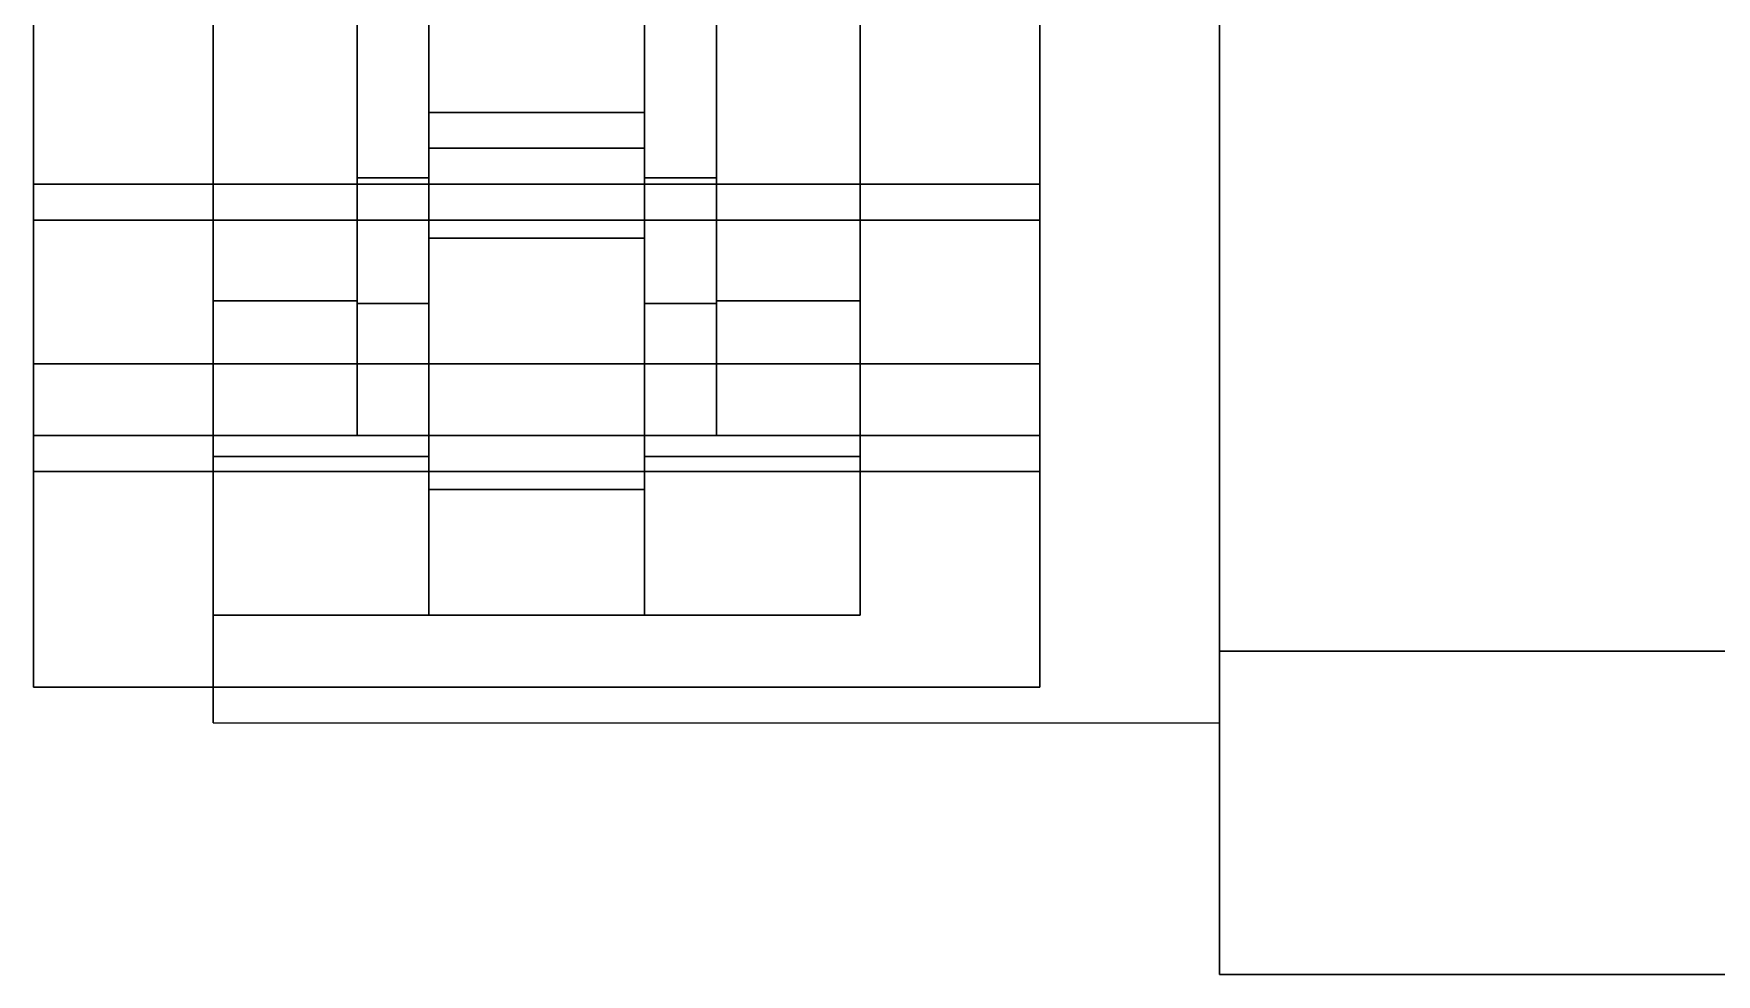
# Model space of a CAD drawing. Header units: millimetres. Extents: x -1.21 to 1.21, y -2.88 to 5.11.
# Drawn here: x -1.13 to -0.6617, y -2.88 to -2.6181 of the extents above; entities that cross this region are included whole.
import ezdxf

# ---------------------------------------------------------------- set-up
doc = ezdxf.new("R2010")
doc.units = ezdxf.units.MM
for name, color, linetype in [('fenders', 1, 'Continuous'), ('tracks', 3, 'Continuous'), ('wheels', 2, 'Continuous')]:
    doc.layers.add(name, color=color, linetype=linetype)

msp = doc.modelspace()

# ---------------------------------------------------------------- linework, layer by layer
for points in [[(-0.8, -2.27, 0.4), (-0.8, -2.79, 0.7), (-0.8, -2.88, 1.11), (-0.8, -2.35, 1.52)], [(0.8, -2.27, 0.4), (0.8, -2.79, 0.7), (-0.8, -2.79, 0.7), (-0.8, -2.27, 0.4)], [(-0.8, -2.35, 1.52), (-0.8, -2.88, 1.11), (0.8, -2.88, 1.11), (0.8, -2.35, 1.52)], [(-0.8, -2.88, 1.11), (-0.8, -2.79, 0.7), (0.8, -2.79, 0.7), (0.8, -2.88, 1.11)]]:
    msp.add_3dface(points)
at = {"layer": 'fenders'}
for points in [[(-1.08, -2.4, 1.25), (-1.08, -2.81, 0.99), (-0.8, -2.81, 0.99), (-0.8, -2.4, 1.25)], [(-1.08, -2.4, 1.22), (-1.08, -2.81, 0.94), (-1.08, -2.81, 0.99), (-1.08, -2.4, 1.25)]]:
    msp.add_3dface(points, dxfattribs=at)
at = {"layer": 'tracks'}
for points in [[(-1.13, -2.73, 0.8), (-1.13, -2.55, 0.92), (-1.13, -2.52, 0.87), (-1.13, -2.67, 0.76)], [(-1.13, -2.67, 0.76), (-1.13, -2.52, 0.87), (-0.85, -2.52, 0.87), (-0.85, -2.67, 0.76)], [(-0.85, -2.52, 0.87), (-0.85, -2.55, 0.92), (-0.85, -2.73, 0.8), (-0.85, -2.67, 0.76)], [(-1.13, -2.54, 0.27), (-1.13, -2.66, 0.34), (-0.85, -2.66, 0.34), (-0.85, -2.54, 0.27)], [(-1.13, -2.54, 0.21), (-1.13, -2.71, 0.31), (-1.13, -2.66, 0.34), (-1.13, -2.54, 0.27)], [(-0.85, -2.54, 0.21), (-0.85, -2.71, 0.31), (-1.13, -2.71, 0.31), (-1.13, -2.54, 0.21)], [(-0.85, -2.66, 0.34), (-0.85, -2.71, 0.31), (-0.85, -2.54, 0.21), (-0.85, -2.54, 0.27)], [(-0.85, -2.73, 0.8), (-0.85, -2.55, 0.92), (-1.13, -2.55, 0.92), (-1.13, -2.73, 0.8)], [(-1.13, -2.71, 0.31), (-1.13, -2.8, 0.46), (-1.13, -2.74, 0.49), (-1.13, -2.66, 0.34)], [(-1.13, -2.66, 0.34), (-1.13, -2.74, 0.49), (-0.85, -2.74, 0.49), (-0.85, -2.66, 0.34)], [(-0.85, -2.74, 0.49), (-0.85, -2.8, 0.46), (-0.85, -2.71, 0.31), (-0.85, -2.66, 0.34)], [(-1.13, -2.8, 0.68), (-1.13, -2.73, 0.8), (-1.13, -2.67, 0.76), (-1.13, -2.74, 0.64)], [(-1.13, -2.74, 0.64), (-1.13, -2.67, 0.76), (-0.85, -2.67, 0.76), (-0.85, -2.74, 0.64)], [(-0.85, -2.67, 0.76), (-0.85, -2.73, 0.8), (-0.85, -2.8, 0.68), (-0.85, -2.74, 0.64)], [(-0.85, -2.71, 0.31), (-0.85, -2.8, 0.46), (-1.13, -2.8, 0.46), (-1.13, -2.71, 0.31)], [(-0.85, -2.8, 0.68), (-0.85, -2.73, 0.8), (-1.13, -2.73, 0.8), (-1.13, -2.8, 0.68)], [(-1.13, -2.8, 0.46), (-1.13, -2.8, 0.68), (-1.13, -2.74, 0.64), (-1.13, -2.74, 0.49)], [(-1.13, -2.74, 0.49), (-1.13, -2.74, 0.64), (-0.85, -2.74, 0.64), (-0.85, -2.74, 0.49)], [(-0.85, -2.74, 0.64), (-0.85, -2.8, 0.68), (-0.85, -2.8, 0.46), (-0.85, -2.74, 0.49)], [(-0.85, -2.8, 0.46), (-0.85, -2.8, 0.68), (-1.13, -2.8, 0.68), (-1.13, -2.8, 0.46)]]:
    msp.add_3dface(points, dxfattribs=at)
at = {"layer": 'wheels'}
for points in [[(-1.02, -2.58821, 0.52062), (-1.02, -2.65821, 0.52062), (-1.04, -2.65821, 0.52062), (-1.04, -2.58821, 0.52062)], [(-1.02, -2.65821, 0.39938), (-1.02, -2.58821, 0.39938), (-1.04, -2.58821, 0.39938), (-1.04, -2.65821, 0.39938)], [(-1.02, -2.65821, 0.59938), (-1.02, -2.58821, 0.59938), (-1.04, -2.58821, 0.59938), (-1.04, -2.65821, 0.59938)], [(-1.02, -2.58821, 0.72062), (-1.02, -2.65821, 0.72062), (-1.04, -2.65821, 0.72062), (-1.04, -2.58821, 0.72062)], [(-1.04, -2.65821, 0.39938), (-1.04, -2.65821, 0.39938), (-1.04, -2.58821, 0.39938), (-1.04, -2.59, 0.31751)], [(-1.04, -2.65821, 0.72062), (-1.04, -2.65821, 0.72062), (-1.04, -2.59, 0.80249), (-1.04, -2.58821, 0.72062)], [(-1.04, -2.65821, 0.59938), (-1.04, -2.58821, 0.59938), (-1.04, -2.58821, 0.52062), (-1.04, -2.65821, 0.52062)], [(-1.02, -2.58821, 0.52062), (-1.02, -2.58821, 0.59938), (-1.02, -2.65821, 0.59938), (-1.02, -2.65821, 0.52062)], [(-1.02, -2.58821, 0.39938), (-1.02, -2.58821, 0.39938), (-1.02, -2.65821, 0.39938), (-1.02, -2.615, 0.27421)], [(-1.02, -2.58821, 0.72062), (-1.02, -2.58821, 0.72062), (-1.02, -2.615, 0.84579), (-1.02, -2.65821, 0.72062)], [(-0.96, -2.58821, 0.39938), (-0.96, -2.58821, 0.39938), (-0.96, -2.615, 0.27421), (-0.96, -2.65821, 0.39938)], [(-0.96, -2.58821, 0.39938), (-0.96, -2.65821, 0.39938), (-0.94, -2.65821, 0.39938), (-0.94, -2.58821, 0.39938)], [(-0.96, -2.58821, 0.72062), (-0.96, -2.58821, 0.72062), (-0.96, -2.65821, 0.72062), (-0.96, -2.615, 0.84579)], [(-0.96, -2.58821, 0.59938), (-0.96, -2.58821, 0.52062), (-0.96, -2.65821, 0.52062), (-0.96, -2.65821, 0.59938)], [(-0.96, -2.65821, 0.52062), (-0.96, -2.58821, 0.52062), (-0.94, -2.58821, 0.52062), (-0.94, -2.65821, 0.52062)], [(-0.96, -2.65821, 0.72062), (-0.96, -2.58821, 0.72062), (-0.94, -2.58821, 0.72062), (-0.94, -2.65821, 0.72062)], [(-0.96, -2.58821, 0.59938), (-0.96, -2.65821, 0.59938), (-0.94, -2.65821, 0.59938), (-0.94, -2.58821, 0.59938)], [(-0.94, -2.65821, 0.39938), (-0.94, -2.65821, 0.39938), (-0.94, -2.59, 0.31751), (-0.94, -2.58821, 0.39938)], [(-0.94, -2.65821, 0.52062), (-0.94, -2.58821, 0.52062), (-0.94, -2.58821, 0.59938), (-0.94, -2.65821, 0.59938)], [(-0.94, -2.65821, 0.72062), (-0.94, -2.65821, 0.72062), (-0.94, -2.58821, 0.72062), (-0.94, -2.59, 0.80249)], [(-1.04, -2.59, 0.80249), (-1.04, -2.69249, 0.7), (-1.08, -2.69249, 0.7), (-1.08, -2.59, 0.80249)], [(-1.04, -2.69249, 0.42), (-1.04, -2.59, 0.31751), (-1.08, -2.59, 0.31751), (-1.08, -2.69249, 0.42)], [(-1.08, -2.615, 0.27421), (-1.08, -2.73579, 0.395), (-1.08, -2.69249, 0.42), (-1.08, -2.59, 0.31751)], [(-1.08, -2.73579, 0.725), (-1.08, -2.615, 0.84579), (-1.08, -2.59, 0.80249), (-1.08, -2.69249, 0.7)], [(-1.04, -2.69249, 0.42), (-1.04, -2.69249, 0.42), (-1.04, -2.65821, 0.39938), (-1.04, -2.59, 0.31751)], [(-1.04, -2.69249, 0.7), (-1.04, -2.69249, 0.7), (-1.04, -2.59, 0.80249), (-1.04, -2.65821, 0.72062)], [(-0.94, -2.69249, 0.42), (-0.94, -2.69249, 0.42), (-0.94, -2.59, 0.31751), (-0.94, -2.65821, 0.39938)], [(-0.94, -2.59, 0.31751), (-0.94, -2.69249, 0.42), (-0.9, -2.69249, 0.42), (-0.9, -2.59, 0.31751)], [(-0.94, -2.69249, 0.7), (-0.94, -2.69249, 0.7), (-0.94, -2.65821, 0.72062), (-0.94, -2.59, 0.80249)], [(-0.94, -2.69249, 0.7), (-0.94, -2.59, 0.80249), (-0.9, -2.59, 0.80249), (-0.9, -2.69249, 0.7)], [(-0.9, -2.73579, 0.395), (-0.9, -2.615, 0.27421), (-0.9, -2.59, 0.31751), (-0.9, -2.69249, 0.42)], [(-0.9, -2.615, 0.84579), (-0.9, -2.73579, 0.725), (-0.9, -2.69249, 0.7), (-0.9, -2.59, 0.80249)], [(-1.02, -2.73579, 0.725), (-1.02, -2.615, 0.84579), (-1.08, -2.615, 0.84579), (-1.08, -2.73579, 0.725)], [(-1.02, -2.615, 0.27421), (-1.02, -2.73579, 0.395), (-1.08, -2.73579, 0.395), (-1.08, -2.615, 0.27421)], [(-1.02, -2.65821, 0.39938), (-1.02, -2.65821, 0.39938), (-1.02, -2.73579, 0.395), (-1.02, -2.615, 0.27421)], [(-1.02, -2.65821, 0.72062), (-1.02, -2.65821, 0.72062), (-1.02, -2.615, 0.84579), (-1.02, -2.73579, 0.725)], [(-0.96, -2.615, 0.27421), (-0.96, -2.65, 0.33483), (-1.02, -2.65, 0.33483), (-1.02, -2.615, 0.27421)], [(-0.96, -2.65, 0.33483), (-0.96, -2.615, 0.39546), (-1.02, -2.615, 0.39546), (-1.02, -2.65, 0.33483)], [(-0.96, -2.615, 0.72454), (-0.96, -2.65, 0.78517), (-1.02, -2.65, 0.78517), (-1.02, -2.615, 0.72454)], [(-0.96, -2.65, 0.78517), (-0.96, -2.615, 0.84579), (-1.02, -2.615, 0.84579), (-1.02, -2.65, 0.78517)], [(-0.96, -2.65821, 0.39938), (-0.96, -2.65821, 0.39938), (-0.96, -2.615, 0.27421), (-0.96, -2.73579, 0.395)], [(-0.96, -2.73579, 0.395), (-0.96, -2.615, 0.27421), (-0.9, -2.615, 0.27421), (-0.9, -2.73579, 0.395)], [(-0.96, -2.65821, 0.72062), (-0.96, -2.65821, 0.72062), (-0.96, -2.73579, 0.725), (-0.96, -2.615, 0.84579)], [(-0.96, -2.615, 0.84579), (-0.96, -2.73579, 0.725), (-0.9, -2.73579, 0.725), (-0.9, -2.615, 0.84579)], [(-0.96, -2.64, 0.56), (-0.96, -2.675, 0.49938), (-1.02, -2.675, 0.49938), (-1.02, -2.64, 0.56)], [(-0.96, -2.675, 0.62062), (-0.96, -2.64, 0.56), (-1.02, -2.64, 0.56), (-1.02, -2.675, 0.62062)], [(-1.02, -2.65821, 0.52062), (-1.02, -2.69321, 0.46), (-1.04, -2.69321, 0.46), (-1.04, -2.65821, 0.52062)], [(-1.02, -2.69321, 0.46), (-1.02, -2.65821, 0.39938), (-1.04, -2.65821, 0.39938), (-1.04, -2.69321, 0.46)], [(-1.02, -2.69321, 0.66), (-1.02, -2.65821, 0.59938), (-1.04, -2.65821, 0.59938), (-1.04, -2.69321, 0.66)], [(-1.02, -2.65821, 0.72062), (-1.02, -2.69321, 0.66), (-1.04, -2.69321, 0.66), (-1.04, -2.65821, 0.72062)], [(-1.04, -2.69321, 0.46), (-1.04, -2.69321, 0.46), (-1.04, -2.73, 0.56), (-1.04, -2.65821, 0.52062)], [(-1.04, -2.69249, 0.42), (-1.04, -2.69249, 0.42), (-1.04, -2.69321, 0.46), (-1.04, -2.65821, 0.39938)], [(-1.04, -2.69249, 0.7), (-1.04, -2.69249, 0.7), (-1.04, -2.65821, 0.72062), (-1.04, -2.69321, 0.66)], [(-1.04, -2.69321, 0.66), (-1.04, -2.69321, 0.66), (-1.04, -2.65821, 0.59938), (-1.04, -2.73, 0.56)], [(-1.04, -2.73, 0.56), (-1.04, -2.65821, 0.59938), (-1.04, -2.65821, 0.52062), (-1.04, -2.73, 0.56)], [(-1.02, -2.65821, 0.52062), (-1.02, -2.65821, 0.52062), (-1.02, -2.78, 0.56), (-1.02, -2.69321, 0.46)], [(-1.02, -2.65821, 0.52062), (-1.02, -2.65821, 0.59938), (-1.02, -2.78, 0.56)], [(-1.02, -2.65821, 0.39938), (-1.02, -2.65821, 0.39938), (-1.02, -2.69321, 0.46), (-1.02, -2.73579, 0.395)], [(-1.02, -2.69321, 0.66), (-1.02, -2.69321, 0.66), (-1.02, -2.65821, 0.72062), (-1.02, -2.73579, 0.725)], [(-1.02, -2.65821, 0.59938), (-1.02, -2.65821, 0.59938), (-1.02, -2.69321, 0.66), (-1.02, -2.78, 0.56)], [(-0.96, -2.65821, 0.52062), (-0.96, -2.65821, 0.52062), (-0.96, -2.69321, 0.46), (-0.96, -2.78, 0.56)], [(-0.96, -2.69321, 0.46), (-0.96, -2.65821, 0.52062), (-0.94, -2.65821, 0.52062), (-0.94, -2.69321, 0.46)], [(-0.96, -2.69321, 0.46), (-0.96, -2.69321, 0.46), (-0.96, -2.65821, 0.39938), (-0.96, -2.73579, 0.395)], [(-0.96, -2.65821, 0.39938), (-0.96, -2.69321, 0.46), (-0.94, -2.69321, 0.46), (-0.94, -2.65821, 0.39938)], [(-0.96, -2.65821, 0.72062), (-0.96, -2.65821, 0.72062), (-0.96, -2.69321, 0.66), (-0.96, -2.73579, 0.725)], [(-0.96, -2.65821, 0.59938), (-0.96, -2.65821, 0.52062), (-0.96, -2.78, 0.56)], [(-0.96, -2.65821, 0.59938), (-0.96, -2.65821, 0.59938), (-0.96, -2.78, 0.56), (-0.96, -2.69321, 0.66)], [(-0.96, -2.69321, 0.66), (-0.96, -2.65821, 0.72062), (-0.94, -2.65821, 0.72062), (-0.94, -2.69321, 0.66)], [(-0.96, -2.65821, 0.59938), (-0.96, -2.69321, 0.66), (-0.94, -2.69321, 0.66), (-0.94, -2.65821, 0.59938)], [(-0.94, -2.69321, 0.46), (-0.94, -2.69321, 0.46), (-0.94, -2.65821, 0.52062), (-0.94, -2.73, 0.56)], [(-0.94, -2.69249, 0.42), (-0.94, -2.69249, 0.42), (-0.94, -2.65821, 0.39938), (-0.94, -2.69321, 0.46)], [(-0.94, -2.73, 0.56), (-0.94, -2.65821, 0.52062), (-0.94, -2.65821, 0.59938), (-0.94, -2.73, 0.56)], [(-0.94, -2.69249, 0.7), (-0.94, -2.69249, 0.7), (-0.94, -2.69321, 0.66), (-0.94, -2.65821, 0.72062)], [(-0.94, -2.69321, 0.66), (-0.94, -2.69321, 0.66), (-0.94, -2.73, 0.56), (-0.94, -2.65821, 0.59938)], [(-0.96, -2.675, 0.49938), (-0.96, -2.745, 0.49938), (-1.02, -2.745, 0.49938), (-1.02, -2.675, 0.49938)], [(-0.96, -2.745, 0.62062), (-0.96, -2.675, 0.62062), (-1.02, -2.675, 0.62062), (-1.02, -2.745, 0.62062)], [(-1.04, -2.69249, 0.7), (-1.04, -2.73, 0.56), (-1.08, -2.73, 0.56), (-1.08, -2.69249, 0.7)], [(-1.04, -2.73, 0.56), (-1.04, -2.69249, 0.42), (-1.08, -2.69249, 0.42), (-1.08, -2.73, 0.56)], [(-1.08, -2.73579, 0.395), (-1.08, -2.78, 0.56), (-1.08, -2.73, 0.56), (-1.08, -2.69249, 0.42)], [(-1.08, -2.78, 0.56), (-1.08, -2.73579, 0.725), (-1.08, -2.69249, 0.7), (-1.08, -2.73, 0.56)], [(-1.04, -2.69249, 0.42), (-1.04, -2.69249, 0.42), (-1.04, -2.73, 0.56), (-1.04, -2.69321, 0.46)], [(-1.04, -2.69249, 0.7), (-1.04, -2.69249, 0.7), (-1.04, -2.69321, 0.66), (-1.04, -2.73, 0.56)], [(-1.02, -2.69321, 0.46), (-1.02, -2.69321, 0.46), (-1.02, -2.78, 0.56), (-1.02, -2.73579, 0.395)], [(-1.02, -2.69321, 0.66), (-1.02, -2.69321, 0.66), (-1.02, -2.73579, 0.725), (-1.02, -2.78, 0.56)], [(-0.96, -2.69321, 0.46), (-0.96, -2.69321, 0.46), (-0.96, -2.73579, 0.395), (-0.96, -2.78, 0.56)], [(-0.96, -2.69321, 0.66), (-0.96, -2.69321, 0.66), (-0.96, -2.78, 0.56), (-0.96, -2.73579, 0.725)], [(-0.94, -2.69249, 0.42), (-0.94, -2.69249, 0.42), (-0.94, -2.69321, 0.46), (-0.94, -2.73, 0.56)], [(-0.94, -2.69249, 0.42), (-0.94, -2.73, 0.56), (-0.9, -2.73, 0.56), (-0.9, -2.69249, 0.42)], [(-0.94, -2.69249, 0.7), (-0.94, -2.69249, 0.7), (-0.94, -2.73, 0.56), (-0.94, -2.69321, 0.66)], [(-0.94, -2.73, 0.56), (-0.94, -2.69249, 0.7), (-0.9, -2.69249, 0.7), (-0.9, -2.73, 0.56)], [(-0.9, -2.78, 0.56), (-0.9, -2.73579, 0.395), (-0.9, -2.69249, 0.42), (-0.9, -2.73, 0.56)], [(-0.9, -2.73579, 0.725), (-0.9, -2.78, 0.56), (-0.9, -2.73, 0.56), (-0.9, -2.69249, 0.7)], [(-1.02, -2.78, 0.56), (-1.02, -2.73579, 0.725), (-1.08, -2.73579, 0.725), (-1.08, -2.78, 0.56)], [(-1.02, -2.73579, 0.395), (-1.02, -2.78, 0.56), (-1.08, -2.78, 0.56), (-1.08, -2.73579, 0.395)], [(-0.96, -2.78, 0.56), (-0.96, -2.73579, 0.395), (-0.9, -2.73579, 0.395), (-0.9, -2.78, 0.56)], [(-0.96, -2.73579, 0.725), (-0.96, -2.78, 0.56), (-0.9, -2.78, 0.56), (-0.9, -2.73579, 0.725)], [(-0.96, -2.745, 0.49938), (-0.96, -2.78, 0.56), (-1.02, -2.78, 0.56), (-1.02, -2.745, 0.49938)], [(-0.96, -2.78, 0.56), (-0.96, -2.745, 0.62062), (-1.02, -2.745, 0.62062), (-1.02, -2.78, 0.56)]]:
    msp.add_3dface(points, dxfattribs=at)

doc.saveas('drawing.dxf')
